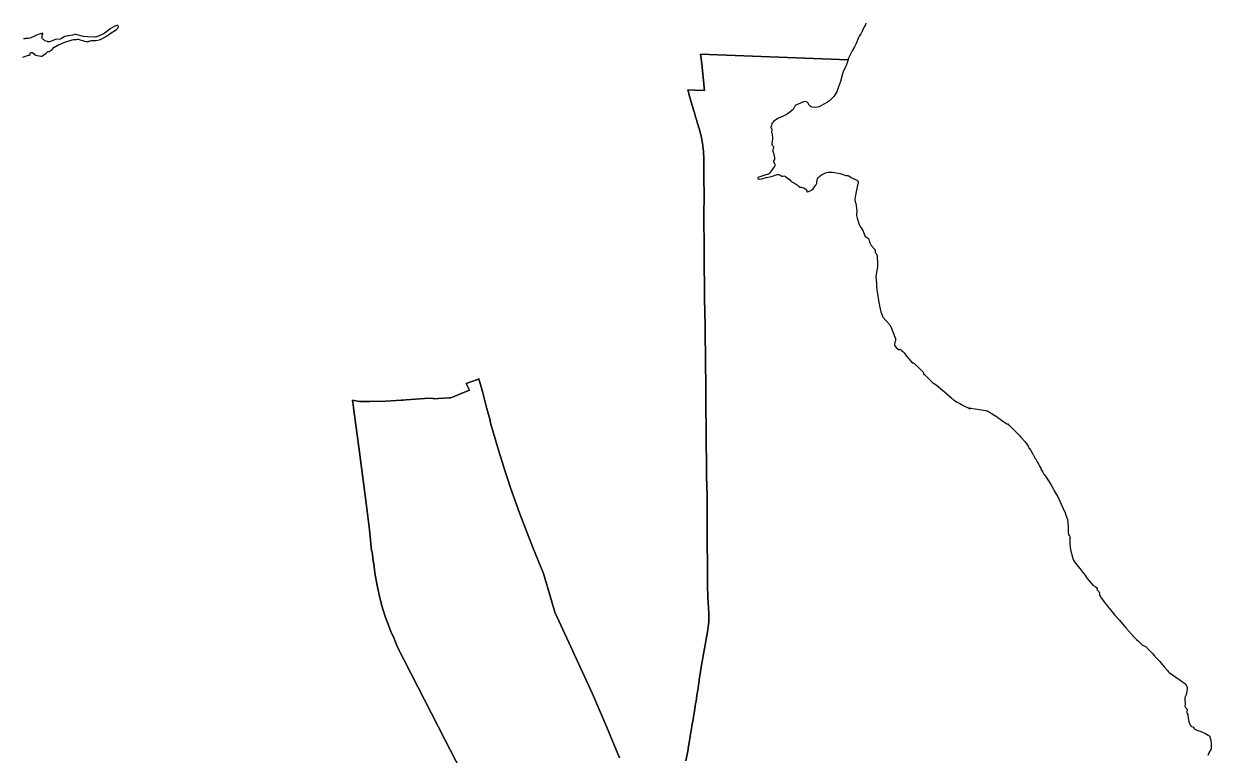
# Model space of a CAD drawing. Header units: inches. Extents: x 1341578 to 1502124, y 557203 to 748561.
# Drawn here: x 1463022 to 1469145, y 577625 to 581395 of the extents above; entities that cross this region are included whole.
import ezdxf

# ---------------------------------------------------------------- set-up
doc = ezdxf.new("R2010")
doc.units = ezdxf.units.IN
doc.header["$MEASUREMENT"] = 0
doc.layers.add('Zipcode', color=7, linetype='Continuous')

msp = doc.modelspace()

# ---------------------------------------------------------------- linework, layer by layer
at = {"layer": 'Zipcode'}
for points in [[(1463017.2, 581222.6), (1463046.8, 581232.6), (1463050, 581233.7), (1463055.7, 581235.6), (1463055.6, 581241.2), (1463057.1, 581244.2), (1463058.8, 581246.5), (1463061.2, 581247.3), (1463064.5, 581246.7), (1463069.5, 581244.4), (1463075.3, 581239.9), (1463078.3, 581235.5), (1463082.4, 581233.3), (1463109.4, 581228.5), (1463113.5, 581228), (1463115.8, 581228), (1463120.4, 581231.9), (1463127.4, 581235.7), (1463135.5, 581241.3), (1463143.7, 581250.7), (1463146.3, 581251.7), (1463150.7, 581251.9), (1463153.2, 581251.8), (1463167.9, 581262.5), (1463176.2, 581272), (1463197.7, 581285), (1463234.1, 581300.5), (1463270.8, 581311.2), (1463277.9, 581312.9), (1463288.4, 581313.4), (1463294.2, 581314.4), (1463299.5, 581315.5), (1463303.6, 581315.4), (1463308, 581314.2), (1463313.3, 581312), (1463324, 581307.7), (1463336, 581304.6), (1463343.4, 581302.9), (1463346.6, 581302.6), (1463350.9, 581302.1), (1463355.3, 581302.7), (1463360.3, 581305.5), (1463361.6, 581306.3), (1463363.8, 581307.5), (1463371.7, 581308.8), (1463388.1, 581308.4), (1463392.6, 581308.9), (1463404.7, 581310.2), (1463418.3, 581313.9), (1463448.2, 581331.5), (1463467.1, 581345), (1463499.6, 581364.5), (1463506.5, 581371.6), (1463510.9, 581378.6), (1463510.9, 581380.5), (1463509.1, 581383.9), (1463506.5, 581385.5), (1463501.7, 581385.9), (1463491.6, 581382.1), (1463467.1, 581368), (1463447.1, 581351.6), (1463433.1, 581342.9), (1463410.7, 581332.9), (1463406.3, 581330.9), (1463392.6, 581326.2), (1463351.1, 581327.9), (1463329.9, 581328.6), (1463290.5, 581339.7), (1463283.4, 581338.6), (1463274.8, 581336), (1463252, 581333.4), (1463251, 581333.2), (1463233.5, 581328.3), (1463216.2, 581318.8), (1463210.3, 581315.5), (1463185.5, 581313.9), (1463155.4, 581301.8), (1463151.5, 581301.7), (1463146, 581301.7), (1463143.7, 581302.6), (1463130.7, 581307.5), (1463122.4, 581314.8), (1463119.1, 581317.6), (1463117.4, 581320.8), (1463116.3, 581327), (1463116, 581332.4), (1463117.6, 581336.6), (1463119.6, 581340.5), (1463120.4, 581344.5), (1463120.4, 581346.5), (1463119.6, 581346), (1463101.9, 581340.7), (1463083.7, 581334.8), (1463074.1, 581329.5), (1463066.8, 581326), (1463054, 581320.9), (1463046.2, 581319.5), (1463029.7, 581318.8), (1463028.9, 581317.1), (1463020, 581317.5)], [(1467363.4, 581397.7), (1467361.5, 581389), (1467355.9, 581378.1), (1467347.5, 581359.8), (1467337.4, 581342.6), (1467330.6, 581332.2), (1467330.1, 581331.4), (1467325.8, 581324.4), (1467313.4, 581292.7), (1467305.2, 581276.4), (1467293.2, 581254.6), (1467286.6, 581240.7), (1467273.6, 581213.5), (1467271.9, 581208.6), (1466512.1, 581238.5), (1466514.5, 581215.1), (1466517.5, 581186.5), (1466531.8, 581051), (1466481.8, 581052.5), (1466446.1, 581053.5), (1466447.8, 581047.5), (1466450.6, 581036.7), (1466453.5, 581026.2), (1466456.4, 581015.7), (1466458.4, 581008.6), (1466459.4, 581004.9), (1466461.9, 580996.1), (1466464.6, 580987.2), (1466467.4, 580978.1), (1466470.1, 580969.2), (1466471.2, 580965.5), (1466472.9, 580960.1), (1466474, 580956.3), (1466475.5, 580951.1), (1466478.5, 580940.9), (1466481.5, 580930.7), (1466484.5, 580920.5), (1466487.5, 580910.2), (1466490.5, 580900.1), (1466493.5, 580890), (1466496.2, 580881.2), (1466498.9, 580872.2), (1466501.5, 580863.6), (1466504.2, 580854.7), (1466509.1, 580836.7), (1466511.6, 580827.1), (1466514, 580817.4), (1466516.1, 580807.7), (1466518.1, 580798.1), (1466520, 580788.3), (1466521.6, 580778.3), (1466523.1, 580769.7), (1466524.2, 580760.9), (1466525.4, 580751), (1466526.4, 580737.5), (1466527.1, 580728.6), (1466527.6, 580720.7), (1466528, 580712.5), (1466528.4, 580704.5), (1466528.6, 580696.3), (1466528.7, 580690), (1466528.9, 580688), (1466529.1, 580680), (1466529.2, 580666), (1466529.2, 580637.9), (1466529, 580623.8), (1466528.9, 580609.7), (1466528.9, 580595.3), (1466529, 580579.6), (1466529.2, 580563.6), (1466529.6, 580547.9), (1466529.9, 580532.2), (1466530.1, 580516.5), (1466530.1, 580505.5), (1466530.1, 580500.9), (1466530, 580491.4), (1466530, 580484.4), (1466529.5, 580467.9), (1466529, 580451.3), (1466528.5, 580434.6), (1466528.1, 580418.1), (1466528, 580401.3), (1466528.1, 580386.3), (1466528.4, 580371.2), (1466528.7, 580356.2), (1466529, 580341.3), (1466529.4, 580326.4), (1466529.7, 580311.4), (1466529.9, 580298.9), (1466530.1, 580286.4), (1466530.2, 580274), (1466530.4, 580261.5), (1466530.5, 580248.9), (1466530.7, 580236.5), (1466530.7, 580217.9), (1466530.9, 580208.6), (1466530.9, 580199.3), (1466531, 580189.9), (1466531, 580128.6), (1466531, 580118.1), (1466531.1, 580111.5), (1466531.1, 580098.3), (1466531.2, 580091.7), (1466531.2, 580078.6), (1466531.4, 580071.6), (1466531.4, 580057.2), (1466531.5, 580050.2), (1466531.9, 579978.2), (1466534.4, 579909), (1466535.7, 579837.2), (1466535.7, 579807.1), (1466537.2, 579663.1), (1466538.7, 579515), (1466539.5, 579409.7), (1466539.9, 579315.4), (1466540.2, 579221.5), (1466541.9, 579145.4), (1466543.1, 579062.5), (1466545.1, 578961.2), (1466545, 578924.8), (1466545.4, 578873.6), (1466546.1, 578817.3), (1466546.4, 578773.3), (1466546.1, 578726.6), (1466546.2, 578684.7), (1466546.7, 578642.3), (1466546.9, 578617.5), (1466547.1, 578592.8), (1466547.6, 578565.4), (1466548, 578537.9), (1466548.2, 578499.4), (1466549.1, 578441.1), (1466554.3, 578354.8), (1466554.3, 578311.5), (1466548.2, 578260.8), (1466516.2, 578088.6), (1466506.4, 578024.6), (1466505.1, 578015.8), (1466503.8, 578006.4), (1466501, 577988.2), (1466498.5, 577970), (1466495.8, 577951.9), (1466493.1, 577933.7), (1466490.2, 577915.6), (1466488.2, 577903.3), (1466486.2, 577890.9), (1466484.2, 577878.6), (1466482.2, 577866.3), (1466480.3, 577853.9), (1466478.1, 577841.6), (1466475.5, 577825.3), (1466472.7, 577809.1), (1466470.1, 577792.9), (1466467.4, 577776.8), (1466464.6, 577760.6), (1466462, 577744.4), (1466460.1, 577733.4), (1466458.2, 577722.6), (1466456.5, 577711.5), (1466454.6, 577700.5), (1466452.9, 577689.5), (1466449.9, 577671.2), (1466445.9, 577646.1), (1466435.4, 577596.1)], [(1466435.4, 577596.1), (1466445.9, 577646.1), (1466449.9, 577671.2), (1466452.9, 577689.5), (1466454.6, 577700.5), (1466456.5, 577711.5), (1466458.2, 577722.6), (1466460.1, 577733.4), (1466462, 577744.4), (1466464.6, 577760.6), (1466467.4, 577776.8), (1466470.1, 577792.9), (1466472.7, 577809.1), (1466475.5, 577825.3), (1466478.1, 577841.6), (1466480.3, 577853.9), (1466482.2, 577866.3), (1466484.2, 577878.6), (1466486.2, 577890.9), (1466488.2, 577903.3), (1466490.2, 577915.6), (1466493.1, 577933.7), (1466495.8, 577951.9), (1466498.5, 577970), (1466501, 577988.2), (1466503.8, 578006.4), (1466505.1, 578015.8), (1466506.4, 578024.6), (1466516.2, 578088.6), (1466548.2, 578260.8), (1466554.3, 578311.5), (1466554.3, 578354.8), (1466549.1, 578441.1), (1466548.2, 578499.4), (1466548, 578537.9), (1466547.6, 578565.4), (1466547.1, 578592.8), (1466546.9, 578617.5), (1466546.7, 578642.3), (1466546.2, 578684.7), (1466546.1, 578726.6), (1466546.4, 578773.3), (1466546.1, 578817.3), (1466545.4, 578873.6), (1466545, 578924.8), (1466545.1, 578961.2), (1466543.1, 579062.5), (1466541.9, 579145.4), (1466540.2, 579221.5), (1466539.9, 579315.4), (1466539.5, 579409.7), (1466538.7, 579515), (1466537.2, 579663.1), (1466535.7, 579807.1), (1466535.7, 579837.2), (1466534.4, 579909), (1466531.9, 579978.2), (1466531.5, 580050.2), (1466531.4, 580057.2), (1466531.4, 580071.6), (1466531.2, 580078.6), (1466531.2, 580091.7), (1466531.1, 580098.3), (1466531.1, 580111.5), (1466531, 580118.1), (1466531, 580128.6), (1466531, 580189.9), (1466530.9, 580199.3), (1466530.9, 580208.6), (1466530.7, 580217.9), (1466530.7, 580236.5), (1466530.5, 580248.9), (1466530.4, 580261.5), (1466530.2, 580274), (1466530.1, 580286.4), (1466529.9, 580298.9), (1466529.7, 580311.4), (1466529.4, 580326.4), (1466529, 580341.3), (1466528.7, 580356.2), (1466528.4, 580371.2), (1466528.1, 580386.3), (1466528, 580401.3), (1466528.1, 580418.1), (1466528.5, 580434.6), (1466529, 580451.3), (1466529.5, 580467.9), (1466530, 580484.4), (1466530, 580491.4), (1466530.1, 580500.9), (1466530.1, 580505.5), (1466530.1, 580516.5), (1466529.9, 580532.2), (1466529.6, 580547.9), (1466529.2, 580563.6), (1466529, 580579.6), (1466528.9, 580595.3), (1466528.9, 580609.7), (1466529, 580623.8), (1466529.2, 580637.9), (1466529.2, 580666), (1466529.1, 580680), (1466528.9, 580688), (1466528.7, 580690), (1466528.6, 580696.3), (1466528.4, 580704.5), (1466528, 580712.5), (1466527.6, 580720.7), (1466527.1, 580728.6), (1466526.4, 580737.5), (1466525.4, 580751), (1466524.2, 580760.9), (1466523.1, 580769.7), (1466521.6, 580778.3), (1466520, 580788.3), (1466518.1, 580798.1), (1466516.1, 580807.7), (1466514, 580817.4), (1466511.6, 580827.1), (1466509.1, 580836.7), (1466504.2, 580854.7), (1466501.5, 580863.6), (1466498.9, 580872.2), (1466496.2, 580881.2), (1466493.5, 580890), (1466490.5, 580900.1), (1466487.5, 580910.2), (1466484.5, 580920.5), (1466481.5, 580930.7), (1466478.5, 580940.9), (1466475.5, 580951.1), (1466474, 580956.3), (1466472.9, 580960.1), (1466471.2, 580965.5), (1466470.1, 580969.2), (1466467.4, 580978.1), (1466464.6, 580987.2), (1466461.9, 580996.1), (1466459.4, 581004.9), (1466458.4, 581008.6), (1466456.4, 581015.7), (1466453.5, 581026.2), (1466450.6, 581036.7), (1466447.8, 581047.5), (1466446.1, 581053.5), (1466481.8, 581052.5), (1466531.8, 581051), (1466517.5, 581186.5), (1466514.5, 581215.1), (1466512.1, 581238.5), (1467271.9, 581208.6), (1467269, 581200.1), (1467267.6, 581191), (1467266.1, 581188), (1467260.1, 581176.2), (1467256.9, 581169.1), (1467256.9, 581169.1), (1467246.7, 581146.4), (1467242.9, 581135.9), (1467233.3, 581097.4), (1467223, 581069.7), (1467213.7, 581044.4), (1467207.6, 581034), (1467198.1, 581019.2), (1467178, 580998.9), (1467166.4, 580990.5), (1467166.4, 580990.5), (1467147, 580980.3), (1467122.7, 580966.9), (1467115.3, 580964.9), (1467104, 580963.6), (1467087.4, 580965), (1467081.3, 580967), (1467076.7, 580969.8), (1467072.3, 580975.7), (1467064.4, 580987.9), (1467062.5, 580989.8), (1467062.1, 580990.2), (1467057.6, 580992.4), (1467048.5, 580993.5), (1467041.6, 580991.8), (1467015.1, 580981.2), (1467005.7, 580977), (1467002.5, 580974.7), (1466999.9, 580972.9), (1466988.9, 580953.5), (1466965.8, 580934), (1466953.1, 580924.7), (1466926.2, 580913.6), (1466913.6, 580908.5), (1466905.1, 580902.6), (1466888.5, 580891), (1466885.5, 580885.2), (1466881, 580881.9), (1466879.9, 580880.2), (1466878, 580870.7), (1466876.6, 580867.4), (1466873.5, 580863.4), (1466873.5, 580859.6), (1466874.6, 580857.7), (1466878.9, 580853.9), (1466881.2, 580850.6), (1466881.3, 580848.1), (1466879.8, 580845.3), (1466877.4, 580837.2), (1466877.4, 580835.2), (1466878.4, 580833.3), (1466880.6, 580829), (1466881.2, 580823.7), (1466882, 580807.7), (1466882.7, 580801.6), (1466881.6, 580788.1), (1466879.7, 580779.9), (1466879.3, 580774.6), (1466880.6, 580769.9), (1466884.2, 580765.8), (1466886.4, 580763.8), (1466887.5, 580760), (1466887.3, 580757.4), (1466885.8, 580751.5), (1466884.2, 580744.3), (1466884.4, 580739), (1466889.4, 580723.9), (1466892.5, 580701.4), (1466892.9, 580698.5), (1466892.3, 580694.6), (1466888.4, 580688.1), (1466887.6, 580686.6), (1466887.8, 580685.3), (1466889.6, 580679.3), (1466892.8, 580674.9), (1466893.4, 580674.2), (1466894.8, 580669.2), (1466894.8, 580664.5), (1466893.8, 580660.8), (1466891.6, 580656.6), (1466878.1, 580638.6), (1466867.5, 580625), (1466863.6, 580621.1), (1466859.5, 580619.1), (1466842.9, 580614.8), (1466811.9, 580605), (1466808.2, 580602.4), (1466807.1, 580601.1), (1466806.6, 580599.6), (1466807.7, 580597.5), (1466809.5, 580595.9), (1466812.3, 580594), (1466814.6, 580593.4), (1466827.7, 580594.8), (1466850, 580601.6), (1466877.5, 580607.3), (1466907.4, 580617.6), (1466913, 580617.7), (1466918.6, 580616), (1466925.6, 580612.8), (1466931.2, 580609.8), (1466933.5, 580609.1), (1466935.8, 580609.9), (1466940.2, 580610.6), (1466946.1, 580609), (1466948.9, 580608.2), (1466969.6, 580592.5), (1466977.7, 580583.1), (1466989.5, 580576.5), (1467001.1, 580570.5), (1467005.3, 580567.9), (1467010.4, 580565.2), (1467012.2, 580563.1), (1467017.5, 580558.2), (1467020.2, 580556.8), (1467022.2, 580552.6), (1467024.5, 580552.9), (1467026.6, 580551.8), (1467032.8, 580552), (1467047.3, 580548.2), (1467058.2, 580538.4), (1467060.1, 580535), (1467059.9, 580532.4), (1467059.7, 580529.1), (1467062, 580529), (1467068.1, 580530.1), (1467068.9, 580530.4), (1467080, 580534.8), (1467084.3, 580537.8), (1467084.3, 580537.8), (1467086, 580539), (1467092.8, 580544.6), (1467099.6, 580553.9), (1467105.7, 580563), (1467110.4, 580573.3), (1467111.8, 580579.6), (1467115.4, 580595.5), (1467117.3, 580600.1), (1467120.8, 580603.7), (1467126.1, 580609), (1467134.7, 580616.8), (1467148.3, 580623.5), (1467156.3, 580626.2), (1467169.8, 580629.2), (1467191.8, 580629.6), (1467231.8, 580622.9), (1467261.5, 580613), (1467268.7, 580613.4), (1467271.5, 580613.6), (1467276.4, 580610.9), (1467282.9, 580606.7), (1467288.6, 580603), (1467294.8, 580599.8), (1467302.5, 580595.8), (1467303.5, 580595.3), (1467320.2, 580586.6), (1467322.9, 580584.1), (1467323.1, 580583.9), (1467324.6, 580582.6), (1467324.9, 580582.2), (1467325, 580582.2), (1467325, 580580.7), (1467324.6, 580578.2), (1467324.2, 580576.4), (1467319.9, 580553.8), (1467310.3, 580511.5), (1467308.2, 580498.6), (1467307.3, 580493.1), (1467307.1, 580491.8), (1467307.1, 580491.6), (1467306.8, 580489.9), (1467307.2, 580487.9), (1467311.4, 580470.5), (1467311.5, 580470.1), (1467315.7, 580442), (1467316.6, 580427.2), (1467315.5, 580414.6), (1467316.5, 580407.2), (1467319.7, 580393), (1467327.3, 580364.9), (1467331.1, 580356.2), (1467338.4, 580344.3), (1467340.7, 580344.9), (1467342.3, 580340.4), (1467349.4, 580325.2), (1467351.1, 580321.7), (1467351.3, 580321.3), (1467356.2, 580306.5), (1467359.8, 580298.8), (1467363.3, 580296.8), (1467366.1, 580295.2), (1467367.6, 580294.5), (1467372.7, 580292), (1467378.6, 580285), (1467380.1, 580282.4), (1467381, 580275.3), (1467382.2, 580271), (1467382.4, 580270), (1467390.4, 580254.6), (1467392.1, 580252.6), (1467409, 580232.5), (1467411.4, 580228.9), (1467412.3, 580225.7), (1467411.8, 580220.1), (1467412, 580216.2), (1467412, 580215.9), (1467412.4, 580215.3), (1467413.6, 580213.6), (1467416.8, 580211), (1467422.9, 580198.6), (1467422.9, 580191.4), (1467423.8, 580161.7), (1467423.8, 580156.1), (1467423.8, 580149.9), (1467423.9, 580143.8), (1467422, 580131.9), (1467418.3, 580113.9), (1467416.8, 580099.7), (1467415.1, 580093.6), (1467419, 580055.4), (1467419.4, 580038.6), (1467420, 580023.9), (1467423.9, 580002.9), (1467429.3, 579968.4), (1467429.8, 579965.6), (1467430.8, 579960), (1467433.9, 579942.3), (1467434, 579941.8), (1467440.7, 579909.5), (1467447.4, 579893.1), (1467452, 579883.5), (1467468.1, 579863.8), (1467469.6, 579862.1), (1467487.2, 579842.9), (1467498.3, 579820.2), (1467498.9, 579816.4), (1467509.6, 579789.5), (1467509.9, 579788.8), (1467510.3, 579787.8), (1467517, 579773), (1467516.2, 579761), (1467514.1, 579754.4), (1467511.4, 579742.3), (1467510.9, 579739), (1467511, 579737.4), (1467511.2, 579736.9), (1467512.6, 579734.4), (1467519.6, 579726.2), (1467532.4, 579716.4), (1467534, 579715.1), (1467537.1, 579716.3), (1467540.3, 579717.6), (1467541.8, 579716.3), (1467541.9, 579716.3), (1467544.2, 579714.2), (1467546.9, 579711.9), (1467547.3, 579711.6), (1467554.4, 579705.3), (1467557.5, 579702.7), (1467561, 579699.6), (1467572.7, 579681.6), (1467574.4, 579679.1), (1467604.6, 579644.8), (1467605, 579645.1), (1467607.4, 579647.1), (1467610, 579646.5), (1467626.6, 579632.3), (1467648.5, 579609.2), (1467661.6, 579597.3), (1467661.8, 579593.6), (1467661.4, 579591.5), (1467661.2, 579590.6), (1467667.3, 579585.9), (1467690.2, 579563.8), (1467690.5, 579563.3), (1467695, 579558.5), (1467700.6, 579552.4), (1467709.6, 579544.3), (1467715.2, 579540.8), (1467717.8, 579539.1), (1467727, 579533.8), (1467748.1, 579514.8), (1467769.5, 579497.1), (1467796.2, 579474.6), (1467806.5, 579464.4), (1467808.9, 579462.6), (1467811.7, 579460.5), (1467816.6, 579456.7), (1467835.5, 579445.2), (1467848.6, 579437.7), (1467857.1, 579432.9), (1467872.9, 579424.5), (1467888.5, 579417.2), (1467893.6, 579414.8), (1467901.9, 579410.9), (1467902.7, 579412.4), (1467904, 579414.9), (1467905.9, 579414.5), (1467928.1, 579410.9), (1467980.6, 579401.4), (1467981.3, 579401.2), (1467985.5, 579400.5), (1467985.7, 579400.4), (1467989.1, 579399.5), (1467992.7, 579398.5), (1467996.8, 579395.9), (1468018.5, 579383.6), (1468030.8, 579374.4), (1468031.6, 579373.8), (1468035.6, 579371.8), (1468052, 579360), (1468056.3, 579356.8), (1468070, 579347), (1468070.1, 579347), (1468093.7, 579331.2), (1468094.1, 579331.4), (1468095.6, 579332.4), (1468102, 579326.2), (1468102.2, 579326), (1468125.6, 579303.2), (1468157.2, 579270.9), (1468161.9, 579266), (1468166.2, 579261.4), (1468186.1, 579240.2), (1468194.3, 579228.4), (1468200.1, 579218.6), (1468206.8, 579206), (1468207.6, 579206.5), (1468208.3, 579205.5), (1468211.7, 579200.4), (1468213.2, 579198.1), (1468223.6, 579179.6), (1468226.8, 579173.9), (1468227.1, 579173.5), (1468227.9, 579171.9), (1468228, 579171.7), (1468237.5, 579155.1), (1468237.8, 579154.6), (1468238.5, 579153.4), (1468239.2, 579152.1), (1468240.2, 579150.4), (1468241.3, 579148.4), (1468242.2, 579146.8), (1468243.5, 579144.5), (1468244.5, 579142.7), (1468245, 579141.7), (1468249, 579134.3), (1468249.3, 579133.8), (1468249.5, 579133.4), (1468249.9, 579132.8), (1468250.6, 579131.5), (1468251.5, 579129.9), (1468251.7, 579129.4), (1468253.4, 579126.4), (1468256.8, 579120.3), (1468259.6, 579115.4), (1468259.8, 579114.9), (1468259.8, 579114.9), (1468267.7, 579100.8), (1468266.7, 579100), (1468266.2, 579099.6), (1468276.5, 579083.2), (1468278.5, 579080.1), (1468282.2, 579074.3), (1468289.8, 579062.6), (1468317.4, 579019.8), (1468330.9, 578996.7), (1468332.6, 578993.4), (1468335.3, 578988.4), (1468345, 578970.2), (1468345.5, 578969.9), (1468347.4, 578968.6), (1468352.3, 578959.7), (1468354.1, 578955.6), (1468356.5, 578950.3), (1468370.8, 578918.3), (1468392.2, 578874.4), (1468395.2, 578861.8), (1468403.4, 578839.6), (1468405.7, 578821.8), (1468406.4, 578805.4), (1468406.7, 578799.3), (1468407.8, 578772.2), (1468408.6, 578764), (1468410.1, 578758.5), (1468413.9, 578753.8), (1468416.9, 578746.4), (1468416.6, 578743.7), (1468414.7, 578740.2), (1468414.7, 578737.9), (1468414.9, 578735.7), (1468415, 578735), (1468416, 578726), (1468416, 578722.5), (1468415.9, 578718.5), (1468417.1, 578696), (1468420.9, 578676.7), (1468421.1, 578676), (1468424.7, 578664), (1468426.5, 578658.2), (1468433.2, 578634.2), (1468434.3, 578631.1), (1468439.9, 578621.9), (1468451.5, 578606.4), (1468467, 578587), (1468474.2, 578578.1), (1468476, 578575.8), (1468484.9, 578564.9), (1468492.6, 578553.9), (1468505.1, 578536.3), (1468525, 578512.5), (1468534, 578502.3), (1468534.4, 578502), (1468545.7, 578493.9), (1468552.3, 578491.6), (1468554.2, 578488.9), (1468555.9, 578483.7), (1468555.5, 578479.1), (1468555.5, 578478.7), (1468555.8, 578476.9), (1468557.9, 578475), (1468564.8, 578468.6), (1468568.2, 578459.5), (1468568.2, 578458.3), (1468568.2, 578456.3), (1468568.6, 578450.7), (1468574.9, 578440.1), (1468577.9, 578435.1), (1468578.4, 578434.2), (1468594.5, 578412.9), (1468610.8, 578391.6), (1468615.2, 578386.4), (1468618.1, 578383), (1468647.4, 578347.7), (1468664.1, 578328.6), (1468668.4, 578323.7), (1468669.3, 578322.7), (1468696.8, 578290.4), (1468700.5, 578286.2), (1468705.1, 578280.8), (1468747.3, 578233.8), (1468760.2, 578221.4), (1468769.4, 578212.6), (1468773.6, 578208.6), (1468778.6, 578203.8), (1468781.8, 578200.7), (1468784.7, 578197.7), (1468788.9, 578193.3), (1468794.4, 578190.6), (1468799, 578188.3), (1468803.1, 578186.7), (1468810.1, 578182.8), (1468810.3, 578182.6), (1468814.5, 578177.9), (1468816.4, 578175.8), (1468839.6, 578150.2), (1468851.8, 578137.3), (1468854.9, 578133.9), (1468857.7, 578131.1), (1468878.3, 578110.2), (1468902.4, 578080.6), (1468919.6, 578061.5), (1468922.2, 578056.7), (1468927.3, 578051.2), (1468962.2, 578026.8), (1468970.6, 578021.2), (1468976.9, 578016.9), (1468996.9, 578003.5), (1469006.5, 577996.2), (1469010.2, 577993.4), (1469014.5, 577987.5), (1469015.3, 577986.5), (1469017.3, 577983.7), (1469021, 577974.6), (1469021, 577967.2), (1469019.8, 577955), (1469017.6, 577943.1), (1469013.4, 577933.4), (1469008.3, 577922.9), (1469008.1, 577919.5), (1469008.2, 577912.5), (1469010.7, 577890), (1469010.1, 577885.9), (1469009, 577876.9), (1469009.9, 577873.8), (1469011.3, 577870.6), (1469018.7, 577864.7), (1469020.4, 577862.3), (1469021.1, 577860.3), (1469020.4, 577856.4), (1469020.4, 577856.1), (1469019.5, 577851.5), (1469018.7, 577846.9), (1469019.1, 577845), (1469021.4, 577839.5), (1469021.4, 577839.5), (1469023.5, 577834.7), (1469026.2, 577814.7), (1469026.9, 577810.4), (1469029.2, 577795.5), (1469039, 577776.6), (1469042.7, 577773.7), (1469050.6, 577771.5), (1469053.3, 577770.5), (1469055.6, 577766.3), (1469057.6, 577761.8), (1469060, 577759), (1469067.3, 577755.8), (1469071.1, 577754.2), (1469088.3, 577748.4), (1469116, 577737.1), (1469129.6, 577729), (1469132, 577727.3), (1469134.4, 577725.6), (1469137.2, 577721.5), (1469137.3, 577721.4), (1469138, 577717.6), (1469141.9, 577704), (1469144.6, 577680.8), (1469144.9, 577664.4), (1469144.1, 577657.8), (1469133.1, 577636.7), (1469132.8, 577636), (1469127.8, 577623)], [(1465613, 576893.9), (1465192.8, 577706.9), (1464983.8, 578115.4), (1464963.5, 578155), (1464958.3, 578165.2), (1464946.1, 578190.6), (1464942.6, 578198.9), (1464931.1, 578226.4), (1464915.2, 578262.3), (1464902.2, 578295.2), (1464900.3, 578300.1), (1464886.5, 578335.5), (1464874.3, 578372.6), (1464868, 578394.3), (1464855, 578451), (1464855, 578451.1), (1464843.3, 578508), (1464843.3, 578508.1), (1464832.8, 578565.4), (1464827.4, 578610.6), (1464824.3, 578626.2), (1464819.6, 578658.8), (1464817.8, 578671.1), (1464815.7, 578680), (1464809.5, 578733.2), (1464804.3, 578786.6), (1464788.2, 578924.2), (1464752.8, 579187), (1464722.3, 579415.4), (1464720.1, 579432.5), (1464717.3, 579454.5), (1464753.6, 579448.8), (1464805.7, 579447.8), (1464889.6, 579449.5), (1464942.5, 579453.1), (1464967.5, 579454.9), (1464977.7, 579455.6), (1464993.6, 579456.5), (1465042.1, 579459.3), (1465064.2, 579461), (1465088, 579462.7), (1465134, 579466), (1465132.8, 579462.1), (1465134.6, 579462.2), (1465159, 579463.6), (1465215.9, 579466.7), (1465220.9, 579467), (1465223.9, 579467.2), (1465264.6, 579483.5), (1465320.2, 579505.7), (1465302.9, 579540.2), (1465361.8, 579562.2), (1465369, 579564.9), (1465387.8, 579498.9), (1465408.2, 579417.4), (1465424.3, 579356.5), (1465429.3, 579337.8), (1465431.1, 579331.2), (1465471.1, 579192.3), (1465494.9, 579115.3), (1465500.5, 579097.8), (1465505.8, 579081.3), (1465512.1, 579061.9), (1465531.6, 579003.2), (1465531.7, 579003.1), (1465579.1, 578868.7), (1465646, 578694.8), (1465701.3, 578562.2), (1465741.4, 578427.9), (1465761, 578362.1), (1465954.5, 577940.7), (1466026.7, 577772.8), (1466093.4, 577612.2)], [(1466093.4, 577612.2), (1466026.7, 577772.8), (1465954.5, 577940.7), (1465761, 578362.1), (1465741.4, 578427.9), (1465701.3, 578562.2), (1465646, 578694.8), (1465579.1, 578868.7), (1465531.7, 579003.1), (1465531.6, 579003.2), (1465512.1, 579061.9), (1465505.8, 579081.3), (1465500.5, 579097.8), (1465494.9, 579115.3), (1465471.1, 579192.3), (1465431.1, 579331.2), (1465429.3, 579337.8), (1465424.3, 579356.5), (1465408.2, 579417.4), (1465387.8, 579498.9), (1465369, 579564.9), (1465361.8, 579562.2), (1465302.9, 579540.2), (1465320.2, 579505.7), (1465264.6, 579483.5), (1465223.9, 579467.2), (1465220.9, 579467), (1465215.9, 579466.7), (1465159, 579463.6), (1465134.6, 579462.2), (1465132.8, 579462.1), (1465134, 579466), (1465088, 579462.7), (1465064.2, 579461), (1465042.1, 579459.3), (1464993.6, 579456.5), (1464977.7, 579455.6), (1464967.5, 579454.9), (1464942.5, 579453.1), (1464889.6, 579449.5), (1464805.7, 579447.8), (1464753.6, 579448.8), (1464717.3, 579454.5), (1464720.1, 579432.5), (1464722.3, 579415.4), (1464752.8, 579187), (1464788.2, 578924.2), (1464804.3, 578786.6), (1464809.5, 578733.2), (1464815.7, 578680), (1464817.8, 578671.1), (1464819.6, 578658.8), (1464824.3, 578626.2), (1464827.4, 578610.6), (1464832.8, 578565.4), (1464843.3, 578508.1), (1464843.3, 578508), (1464855, 578451.1), (1464855, 578451), (1464868, 578394.3), (1464874.3, 578372.6), (1464886.5, 578335.5), (1464900.3, 578300.1), (1464902.2, 578295.2), (1464915.2, 578262.3), (1464931.1, 578226.4), (1464942.6, 578198.9), (1464946.1, 578190.6), (1464958.3, 578165.2), (1464963.5, 578155), (1464983.8, 578115.4), (1465192.8, 577706.9), (1465613, 576893.9)]]:
    msp.add_lwpolyline(points, dxfattribs=at)

doc.saveas('drawing.dxf')
